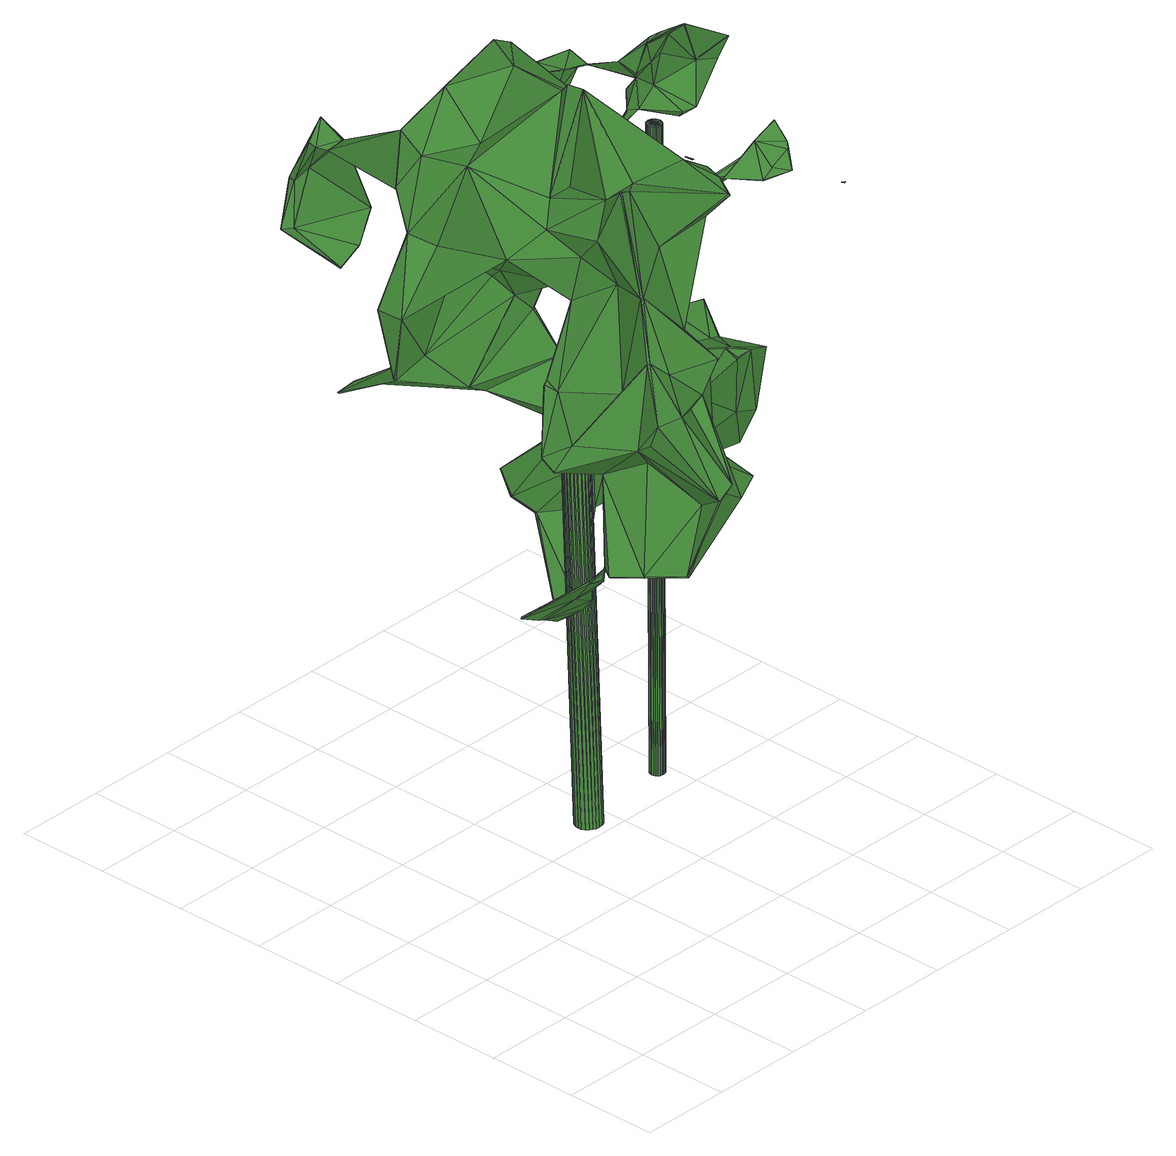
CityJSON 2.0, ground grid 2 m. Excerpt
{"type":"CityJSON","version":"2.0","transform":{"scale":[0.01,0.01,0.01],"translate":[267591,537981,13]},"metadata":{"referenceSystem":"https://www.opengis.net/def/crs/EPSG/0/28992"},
"CityObjects":{
"tree1":{"type":"SolitaryVegetationObject","attributes":{"gtid":166,"crown_width_m":8.93,"crown_median_z":24.13,"crown_r50_m":0.44,"crown_porosity":0.901,"trunk_H_m":10.3,"trunk_DBH_m":0.569,"trunk_radius_m":0.285,"trunk_base_height_m":13.83,"original_gtid":"182"},"geometry":[{"type":"Solid","lod":"3","boundaries":[[[[0,1,2]],[[3,4,5]],[[6,7,8]],[[9,10,6]],[[11,12,13]],[[14,15,16]],[[17,18,19]],[[6,8,9]],[[20,21,22]],[[23,24,25]],[[26,13,12]],[[27,28,29]],[[30,31,32]],[[30,33,31]],[[34,31,33]],[[35,19,36]],[[4,37,38]],[[39,40,41]],[[42,43,44]],[[14,16,45]],[[7,46,8]],[[47,48,49]],[[50,51,52]],[[53,54,55]],[[6,56,57]],[[29,28,58]],[[14,59,15]],[[17,60,18]],[[61,62,63]],[[16,64,65]],[[66,67,68]],[[69,19,35]],[[25,70,71]],[[72,32,31]],[[73,37,74]],[[75,76,77]],[[15,59,73]],[[78,34,79]],[[78,79,80]],[[81,82,2]],[[83,82,81]],[[61,84,85]],[[15,86,16]],[[87,88,89]],[[87,90,88]],[[4,74,37]],[[79,91,92]],[[45,93,94]],[[95,96,97]],[[98,26,90]],[[98,99,26]],[[13,26,99]],[[64,100,101]],[[102,103,63]],[[104,63,103]],[[93,45,65]],[[105,106,107]],[[105,107,51]],[[108,109,110]],[[65,64,101]],[[75,111,76]],[[112,52,113]],[[16,65,45]],[[23,25,71]],[[114,115,116]],[[6,117,56]],[[5,118,111]],[[119,100,120]],[[119,120,121]],[[122,123,124]],[[125,124,123]],[[126,127,128]],[[129,68,44]],[[10,130,28]],[[130,131,124]],[[63,132,102]],[[89,133,134]],[[135,136,137]],[[82,83,53]],[[22,138,20]],[[139,35,36]],[[140,141,142]],[[143,110,144]],[[103,42,145]],[[103,145,39]],[[146,123,147]],[[136,148,137]],[[149,150,112]],[[51,50,151]],[[152,41,115]],[[153,91,79]],[[135,154,155]],[[104,103,39]],[[156,157,158]],[[157,27,158]],[[156,158,27]],[[159,74,4]],[[160,38,161]],[[121,45,94]],[[162,132,63]],[[157,156,56]],[[79,34,33]],[[163,164,147]],[[74,38,165]],[[166,167,168]],[[169,168,167]],[[170,171,172]],[[85,173,82]],[[174,82,173]],[[66,175,176]],[[177,101,94]],[[178,179,172]],[[180,143,144]],[[49,92,181]],[[182,47,138]],[[138,22,182]],[[183,184,185]],[[81,48,83]],[[93,177,94]],[[68,175,66]],[[186,172,171]],[[30,187,153]],[[188,187,30]],[[186,189,172]],[[0,2,174]],[[64,86,100]],[[190,52,142]],[[37,191,165]],[[160,161,192]],[[104,39,193]],[[61,63,104]],[[136,21,148]],[[54,22,194]],[[10,131,130]],[[186,36,151]],[[9,124,131]],[[6,10,117]],[[165,86,15]],[[46,7,67]],[[54,194,195]],[[137,187,196]],[[146,147,164]],[[49,48,92]],[[135,155,197]],[[198,134,133]],[[186,151,150]],[[13,199,11]],[[70,25,24]],[[164,200,146]],[[108,60,98]],[[110,60,108]],[[34,78,201]],[[121,94,119]],[[202,96,139]],[[56,156,146]],[[58,125,203]],[[203,125,204]],[[38,37,165]],[[88,205,89]],[[59,14,206]],[[205,133,89]],[[207,118,5]],[[32,24,208]],[[142,209,111]],[[5,111,210]],[[211,212,69]],[[166,168,17]],[[162,114,43]],[[11,199,12]],[[143,180,213]],[[39,41,214]],[[79,33,215]],[[28,117,10]],[[120,206,45]],[[64,16,86]],[[45,206,14]],[[35,211,69]],[[61,85,214]],[[146,156,216]],[[117,28,27]],[[151,36,19]],[[0,174,180]],[[153,187,148]],[[52,112,50]],[[38,207,4]],[[159,4,128]],[[163,147,122]],[[168,169,192]],[[9,131,10]],[[4,207,5]],[[154,141,110]],[[113,217,160]],[[38,160,217]],[[195,212,173]],[[172,149,178]],[[209,76,111]],[[23,76,209]],[[218,116,67]],[[219,107,106]],[[198,220,134]],[[112,178,149]],[[221,220,184]],[[101,177,65]],[[216,204,146]],[[27,216,156]],[[27,29,216]],[[216,29,203]],[[152,114,162]],[[67,116,68]],[[175,222,176]],[[99,98,60]],[[99,60,168]],[[56,117,157]],[[65,177,93]],[[3,128,4]],[[223,34,185]],[[34,201,185]],[[224,225,226]],[[95,97,218]],[[74,165,15]],[[122,147,123]],[[23,227,228]],[[90,229,88]],[[141,230,142]],[[142,230,209]],[[38,159,231]],[[94,101,119]],[[100,119,101]],[[132,43,102]],[[117,27,157]],[[53,83,54]],[[232,233,170]],[[24,23,208]],[[209,208,23]],[[23,234,227]],[[202,139,36]],[[71,198,235]],[[174,212,180]],[[110,109,220]],[[105,140,106]],[[105,60,140]],[[236,78,237]],[[135,197,136]],[[159,128,231]],[[72,31,223]],[[34,223,31]],[[232,166,233]],[[72,223,184]],[[129,43,114]],[[71,72,198]],[[215,153,79]],[[77,227,238]],[[73,59,206]],[[90,87,98]],[[153,215,33]],[[30,153,33]],[[87,89,134]],[[88,226,205]],[[106,140,142]],[[74,159,38]],[[110,220,144]],[[221,184,183]],[[48,47,83]],[[181,20,49]],[[47,49,138]],[[239,91,153]],[[0,180,144]],[[240,199,13]],[[240,231,199]],[[208,241,32]],[[138,49,20]],[[196,242,137]],[[126,243,12]],[[3,243,126]],[[118,207,217]],[[118,217,113]],[[77,76,227]],[[227,76,228]],[[23,228,76]],[[175,68,244]],[[218,175,244]],[[234,226,227]],[[46,163,122]],[[67,163,46]],[[72,71,70]],[[32,72,70]],[[32,70,24]],[[144,220,221]],[[181,91,239]],[[39,214,85]],[[83,47,54]],[[47,182,54]],[[110,19,69]],[[143,19,110]],[[87,220,109]],[[87,109,98]],[[245,17,19]],[[166,17,245]],[[212,211,180]],[[53,55,82]],[[85,82,55]],[[2,82,174]],[[85,55,39]],[[39,55,193]],[[154,196,141]],[[127,199,231]],[[126,199,127]],[[126,12,199]],[[243,26,12]],[[84,104,55]],[[104,193,55]],[[66,164,163]],[[67,66,163]],[[190,111,118]],[[190,142,111]],[[151,105,51]],[[73,74,15]],[[67,7,57]],[[57,7,6]],[[225,26,238]],[[225,238,227]],[[75,77,238]],[[75,238,243]],[[224,229,90]],[[190,118,52]],[[52,118,113]],[[224,226,229]],[[225,227,226]],[[66,176,164]],[[3,126,128]],[[166,245,233]],[[176,222,246]],[[99,168,240]],[[240,168,192]],[[21,197,194]],[[21,194,22]],[[61,104,84]],[[243,238,26]],[[240,13,99]],[[69,155,110]],[[165,100,86]],[[134,220,87]],[[55,195,84]],[[195,173,85]],[[174,173,212]],[[112,150,50]],[[151,50,150]],[[80,79,92]],[[97,222,218]],[[241,196,188]],[[186,171,36]],[[95,67,57]],[[5,210,3]],[[84,195,85]],[[245,19,200]],[[168,60,17]],[[223,185,184]],[[160,192,232]],[[110,141,140]],[[137,148,187]],[[136,197,21]],[[71,235,234]],[[22,54,182]],[[180,211,213]],[[211,35,213]],[[139,213,35]],[[152,61,214]],[[44,68,116]],[[41,152,214]],[[42,44,116]],[[115,42,116]],[[162,63,62]],[[152,62,61]],[[162,62,152]],[[231,161,38]],[[203,204,216]],[[207,38,217]],[[183,1,247]],[[0,247,1]],[[96,246,97]],[[96,164,246]],[[67,95,218]],[[129,244,68]],[[192,169,232]],[[105,18,60]],[[42,103,43]],[[102,43,103]],[[44,43,129]],[[162,43,132]],[[205,235,133]],[[154,135,242]],[[137,242,135]],[[242,196,154]],[[188,30,32]],[[32,241,188]],[[185,78,236]],[[185,236,81]],[[72,220,198]],[[184,220,72]],[[196,187,188]],[[231,128,127]],[[110,140,60]],[[224,26,225]],[[224,90,26]],[[226,88,229]],[[164,176,246]],[[245,96,202]],[[200,96,245]],[[202,36,171]],[[185,81,1]],[[185,1,183]],[[150,149,189]],[[150,189,186]],[[212,195,194]],[[212,194,197]],[[23,71,234]],[[123,248,125]],[[113,160,232]],[[154,110,155]],[[249,179,178]],[[240,161,231]],[[192,161,240]],[[121,120,45]],[[58,203,29]],[[51,219,52]],[[142,219,106]],[[116,218,244]],[[116,244,114]],[[129,114,244]],[[152,115,114]],[[151,18,105]],[[151,19,18]],[[148,21,153]],[[239,153,21]],[[181,239,21]],[[181,21,20]],[[213,139,96]],[[213,96,57]],[[80,237,78]],[[97,246,222]],[[213,200,143]],[[143,200,19]],[[218,222,175]],[[2,1,81]],[[78,185,201]],[[130,58,28]],[[124,58,130]],[[124,125,58]],[[146,248,123]],[[204,248,146]],[[125,248,204]],[[73,206,191]],[[120,191,206]],[[202,233,245]],[[202,170,233]],[[171,170,202]],[[146,200,56]],[[57,200,213]],[[56,200,57]],[[141,196,241]],[[108,98,109]],[[42,115,40]],[[115,41,40]],[[145,42,40]],[[145,40,39]],[[198,133,235]],[[200,164,96]],[[144,247,0]],[[208,209,230]],[[144,221,247]],[[183,247,221]],[[95,57,96]],[[226,235,205]],[[226,234,235]],[[3,210,243]],[[75,210,111]],[[243,210,75]],[[249,170,179]],[[249,232,170]],[[172,179,170]],[[52,219,142]],[[124,9,122]],[[212,155,69]],[[212,197,155]],[[165,191,100]],[[181,92,91]],[[141,241,230]],[[236,48,81]],[[112,249,178]],[[112,113,249]],[[232,249,113]],[[73,191,37]],[[149,172,189]],[[120,100,191]],[[46,122,8]],[[9,8,122]],[[219,51,107]],[[169,167,232]],[[166,232,167]],[[55,54,195]],[[92,48,237]],[[92,237,80]],[[236,237,48]],[[208,230,241]],[[250,251,252]],[[250,252,253]],[[253,252,254]],[[253,254,255]],[[252,251,256]],[[252,256,254]],[[254,256,257]],[[254,257,255]],[[256,251,258]],[[256,258,257]],[[257,258,259]],[[257,259,255]],[[258,251,260]],[[258,260,259]],[[259,260,261]],[[259,261,255]],[[260,251,262]],[[260,262,261]],[[261,262,263]],[[261,263,255]],[[262,251,264]],[[262,264,263]],[[263,264,265]],[[263,265,255]],[[264,251,266]],[[264,266,265]],[[265,266,267]],[[265,267,255]],[[266,251,268]],[[266,268,267]],[[267,268,269]],[[267,269,255]],[[268,251,270]],[[268,270,269]],[[269,270,271]],[[269,271,255]],[[270,251,272]],[[270,272,271]],[[271,272,273]],[[271,273,255]],[[272,251,274]],[[272,274,273]],[[273,274,275]],[[273,275,255]],[[274,251,276]],[[274,276,275]],[[275,276,277]],[[275,277,255]],[[276,251,278]],[[276,278,277]],[[277,278,279]],[[277,279,255]],[[278,251,280]],[[278,280,279]],[[279,280,281]],[[279,281,255]],[[280,251,282]],[[280,282,281]],[[281,282,283]],[[281,283,255]],[[282,251,284]],[[282,284,283]],[[283,284,285]],[[283,285,255]],[[284,251,286]],[[284,286,285]],[[285,286,287]],[[285,287,255]],[[286,251,288]],[[286,288,287]],[[287,288,289]],[[287,289,255]],[[288,251,290]],[[288,290,289]],[[289,290,291]],[[289,291,255]],[[290,251,292]],[[290,292,291]],[[291,292,293]],[[291,293,255]],[[292,251,294]],[[292,294,293]],[[293,294,295]],[[293,295,255]],[[294,251,296]],[[294,296,295]],[[295,296,297]],[[295,297,255]],[[296,251,298]],[[296,298,297]],[[297,298,299]],[[297,299,255]],[[298,251,250]],[[298,250,299]],[[299,250,253]],[[299,253,255]]]]}]},
"tree2":{"type":"SolitaryVegetationObject","attributes":{"gtid":167,"crown_width_m":4.24,"crown_median_z":27.41,"crown_r50_m":0.235,"crown_porosity":0.954,"trunk_H_m":14.22,"trunk_DBH_m":0.314,"trunk_radius_m":0.157,"trunk_base_height_m":13.19,"original_gtid":"183"},"geometry":[{"type":"Solid","lod":"3","boundaries":[[[[300,301,302]],[[303,301,300]],[[304,305,306]],[[307,304,306]],[[308,309,310]],[[311,312,313]],[[314,315,316]],[[317,318,319]],[[320,321,322]],[[323,321,320]],[[321,323,322]],[[324,325,326]],[[327,328,329]],[[330,331,332]],[[333,334,335]],[[322,323,320]],[[336,312,337]],[[338,339,340]],[[341,342,343]],[[344,345,346]],[[344,346,347]],[[348,341,343]],[[349,311,350]],[[351,347,352]],[[353,354,355]],[[348,319,356]],[[357,358,359]],[[336,360,313]],[[347,361,352]],[[362,363,364]],[[365,366,367]],[[368,369,370]],[[347,346,361]],[[319,348,317]],[[324,355,354]],[[307,371,372]],[[329,360,373]],[[335,374,375]],[[348,356,341]],[[332,376,311]],[[372,377,378]],[[360,379,313]],[[380,381,345]],[[382,383,361]],[[308,310,384]],[[385,375,386]],[[348,343,317]],[[332,331,364]],[[347,387,344]],[[365,387,347]],[[388,365,333]],[[325,324,354]],[[325,354,353]],[[342,389,343]],[[342,390,389]],[[391,303,392]],[[393,394,395]],[[385,395,394]],[[302,396,300]],[[397,381,398]],[[364,331,399]],[[399,362,364]],[[308,400,309]],[[401,386,339]],[[393,402,394]],[[403,404,316]],[[343,318,317]],[[389,318,343]],[[374,405,375]],[[406,407,370]],[[369,406,370]],[[406,369,407]],[[392,303,328]],[[308,408,305]],[[375,405,307]],[[390,409,389]],[[398,381,410]],[[337,350,327]],[[310,309,400]],[[300,328,303]],[[337,329,373]],[[337,327,329]],[[410,382,398]],[[361,398,382]],[[411,412,413]],[[411,413,414]],[[415,416,417]],[[329,416,415]],[[396,416,329]],[[418,367,419]],[[388,419,367]],[[377,420,378]],[[421,419,333]],[[388,333,419]],[[422,358,357]],[[316,412,403]],[[316,315,412]],[[360,329,415]],[[336,373,360]],[[306,423,424]],[[371,424,423]],[[411,416,412]],[[417,416,411]],[[336,337,373]],[[415,330,360]],[[307,425,375]],[[308,305,400]],[[399,363,362]],[[411,363,399]],[[395,385,386]],[[426,334,333]],[[333,335,421]],[[389,409,314]],[[389,314,427]],[[372,371,428]],[[392,429,391]],[[302,416,396]],[[327,430,429]],[[350,429,430]],[[350,430,327]],[[418,419,421]],[[418,385,374]],[[379,332,311]],[[334,426,431]],[[391,301,303]],[[361,383,352]],[[311,376,432]],[[311,432,350]],[[433,403,391]],[[379,311,313]],[[329,328,300]],[[380,410,381]],[[421,385,418]],[[426,333,365]],[[392,328,327]],[[329,300,396]],[[386,375,340]],[[418,374,335]],[[423,395,434]],[[395,423,393]],[[382,435,383]],[[356,319,427]],[[427,319,318]],[[436,437,413]],[[397,345,381]],[[345,397,346]],[[397,398,361]],[[361,346,397]],[[393,304,402]],[[422,438,358]],[[379,360,330]],[[349,350,337]],[[435,439,351]],[[382,439,435]],[[383,351,352]],[[383,435,351]],[[389,427,318]],[[353,326,325]],[[307,405,374]],[[418,334,367]],[[439,382,440]],[[330,415,331]],[[331,415,417]],[[388,441,365]],[[380,365,441]],[[350,432,433]],[[428,338,377]],[[324,326,355]],[[349,312,311]],[[418,335,334]],[[403,433,432]],[[379,330,332]],[[364,437,376]],[[364,376,332]],[[442,413,437]],[[306,424,307]],[[307,372,369]],[[340,339,386]],[[368,443,369]],[[410,380,440]],[[410,440,382]],[[359,444,357]],[[359,438,444]],[[331,417,399]],[[357,444,422]],[[438,422,444]],[[445,391,403]],[[301,445,302]],[[301,391,445]],[[441,440,380]],[[441,388,367]],[[439,440,441]],[[367,439,441]],[[336,313,312]],[[420,443,368]],[[341,356,404]],[[409,342,314]],[[358,438,359]],[[409,390,342]],[[341,404,315]],[[340,425,338]],[[355,326,353]],[[428,377,372]],[[433,391,429]],[[393,423,306]],[[367,431,365]],[[308,384,304]],[[304,384,305]],[[310,305,384]],[[380,345,387]],[[414,408,308]],[[403,315,404]],[[310,400,305]],[[340,375,425]],[[369,377,307]],[[443,377,369]],[[443,420,377]],[[414,308,304]],[[344,387,345]],[[334,431,367]],[[380,387,365]],[[365,431,426]],[[307,377,425]],[[377,338,425]],[[404,356,427]],[[314,316,427]],[[404,427,316]],[[364,363,437]],[[442,437,363]],[[414,442,393]],[[393,442,304]],[[393,306,414]],[[376,437,436]],[[417,411,399]],[[376,315,403]],[[432,376,403]],[[306,408,414]],[[385,421,375]],[[335,375,421]],[[414,304,411]],[[411,304,442]],[[305,408,306]],[[385,394,374]],[[402,374,394]],[[411,442,363]],[[342,315,314]],[[341,315,342]],[[428,371,338]],[[436,412,376]],[[315,376,412]],[[349,337,312]],[[412,436,413]],[[302,445,412]],[[414,413,442]],[[403,412,445]],[[412,416,302]],[[307,402,304]],[[374,402,307]],[[434,395,401]],[[424,371,307]],[[439,367,366]],[[327,429,392]],[[395,386,401]],[[338,371,434]],[[423,434,371]],[[439,366,351]],[[347,351,366]],[[347,366,365]],[[369,378,407]],[[372,378,369]],[[368,378,420]],[[370,378,368]],[[407,378,370]],[[401,339,434]],[[434,339,338]],[[433,429,350]],[[446,447,448]],[[446,448,449]],[[449,448,450]],[[449,450,451]],[[448,447,452]],[[448,452,450]],[[450,452,453]],[[450,453,451]],[[452,447,454]],[[452,454,453]],[[453,454,455]],[[453,455,451]],[[454,447,456]],[[454,456,455]],[[455,456,457]],[[455,457,451]],[[456,447,458]],[[456,458,457]],[[457,458,459]],[[457,459,451]],[[458,447,460]],[[458,460,459]],[[459,460,461]],[[459,461,451]],[[460,447,462]],[[460,462,461]],[[461,462,463]],[[461,463,451]],[[462,447,464]],[[462,464,463]],[[463,464,465]],[[463,465,451]],[[464,447,466]],[[464,466,465]],[[465,466,467]],[[465,467,451]],[[466,447,468]],[[466,468,467]],[[467,468,469]],[[467,469,451]],[[468,447,470]],[[468,470,469]],[[469,470,471]],[[469,471,451]],[[470,447,472]],[[470,472,471]],[[471,472,473]],[[471,473,451]],[[472,447,474]],[[472,474,473]],[[473,474,475]],[[473,475,451]],[[474,447,476]],[[474,476,475]],[[475,476,477]],[[475,477,451]],[[476,447,478]],[[476,478,477]],[[477,478,479]],[[477,479,451]],[[478,447,480]],[[478,480,479]],[[479,480,481]],[[479,481,451]],[[480,447,482]],[[480,482,481]],[[481,482,483]],[[481,483,451]],[[482,447,484]],[[482,484,483]],[[483,484,485]],[[483,485,451]],[[484,447,486]],[[484,486,485]],[[485,486,487]],[[485,487,451]],[[486,447,488]],[[486,488,487]],[[487,488,489]],[[487,489,451]],[[488,447,490]],[[488,490,489]],[[489,490,491]],[[489,491,451]],[[490,447,492]],[[490,492,491]],[[491,492,493]],[[491,493,451]],[[492,447,494]],[[492,494,493]],[[493,494,495]],[[493,495,451]],[[494,447,446]],[[494,446,495]],[[495,446,449]],[[495,449,451]]]]}]}
},
"vertices":[
[536,315,989],[474,253,1013],[544,218,962],[439,910,1582],[328,921,1531],[311,852,1510],[709,638,711],[677,658,690],[720,671,700],[843,626,729],[882,563,742],[629,880,1455],[625,912,1596],[647,812,1472],[339,1216,1301],[375,1168,1437],[364,1212,1296],[483,722,1154],[479,721,1153],[506,673,1059],[157,230,906],[227,311,1069],[204,285,884],[414,476,1522],[373,401,1587],[376,400,1588],[639,704,1526],[818,475,1012],[871,511,841],[910,521,959],[292,257,1304],[295,254,1306],[335,313,1406],[185,130,1265],[256,134,1254],[448,593,980],[375,748,1008],[337,1116,1402],[302,906,1417],[395,463,695],[410,505,656],[408,508,656],[437,531,607],[361,583,576],[443,562,570],[297,1199,1212],[678,687,679],[221,219,890],[250,112,912],[199,178,907],[160,778,1114],[261,798,1115],[161,765,1251],[340,326,866],[250,298,867],[366,434,742],[735,542,917],[601,642,800],[901,632,937],[317,1145,1417],[471,672,1258],[358,468,709],[293,579,615],[290,578,612],[489,1185,1240],[410,1175,1166],[579,730,653],[613,685,670],[452,595,542],[432,529,1009],[376,398,1586],[408,409,1571],[338,310,1408],[317,1128,1412],[374,1111,1411],[502,668,1645],[409,614,1472],[484,637,1679],[313,59,1112],[274,56,1093],[276,54,1093],[444,156,984],[351,314,875],[318,229,902],[365,437,744],[368,437,745],[490,1182,1243],[572,408,1419],[651,434,1507],[611,374,1493],[641,502,1439],[294,119,1051],[247,114,916],[378,1154,1145],[363,1106,1134],[587,665,792],[537,683,880],[476,772,720],[618,536,1387],[503,679,1387],[463,1121,1218],[422,1113,1155],[330,569,595],[378,521,639],[358,465,705],[436,728,1199],[394,727,1272],[401,754,1246],[420,583,1294],[416,479,1362],[484,477,1155],[333,755,1517],[157,780,1112],[168,832,1243],[363,585,580],[435,535,608],[442,566,573],[827,521,851],[259,840,1368],[420,1111,1158],[310,1178,1218],[362,1104,1138],[808,766,737],[881,750,959],[933,701,745],[959,726,957],[590,924,1612],[484,891,1547],[440,912,1578],[414,600,542],[926,593,745],[901,636,737],[328,583,591],[594,322,1515],[577,370,1456],[262,494,1172],[123,372,1125],[122,370,1129],[180,249,887],[478,655,933],[416,586,1293],[373,526,1298],[303,627,1377],[497,595,994],[502,444,1145],[408,504,653],[760,679,947],[772,742,755],[100,319,1126],[201,960,992],[267,828,1076],[332,749,1033],[378,525,642],[193,190,1184],[273,497,1180],[394,452,1059],[788,512,1012],[779,475,1008],[781,476,1011],[368,893,1511],[294,845,1359],[316,866,1390],[329,585,593],[656,701,681],[625,759,819],[377,1111,1409],[480,725,1153],[438,732,1200],[492,720,1252],[404,757,1246],[403,876,952],[400,873,950],[244,964,995],[335,378,838],[490,355,940],[519,753,671],[507,831,743],[388,1120,1139],[199,963,994],[243,962,999],[509,429,971],[198,178,911],[213,252,880],[468,259,1209],[464,235,1248],[397,213,1208],[336,777,1030],[160,327,1155],[304,332,1202],[274,858,1065],[301,803,1336],[352,1177,1333],[367,792,1275],[369,443,718],[277,326,873],[332,381,839],[264,460,1173],[283,376,1085],[463,384,1434],[625,879,1453],[546,657,932],[360,208,1195],[460,734,970],[899,633,940],[884,641,940],[618,371,1523],[336,1200,1301],[280,889,1439],[361,448,1466],[360,578,1438],[414,797,1514],[442,558,986],[352,376,923],[515,610,949],[377,479,696],[190,154,1211],[834,544,983],[261,843,1367],[519,749,674],[334,782,1306],[483,338,1262],[495,296,1230],[476,776,717],[330,236,1273],[634,477,1490],[552,622,1586],[598,446,1541],[488,601,1681],[455,605,1479],[641,468,1494],[378,506,1399],[452,866,1492],[315,865,1154],[480,757,1022],[452,442,1555],[591,324,1518],[337,113,1062],[304,87,1073],[505,666,1648],[265,231,1110],[472,793,1465],[398,431,1361],[263,493,1175],[542,829,1616],[415,601,546],[544,732,1042],[505,828,745],[452,324,1036],[882,747,961],[274,861,1068],[503,574,84],[475,575,83],[503,582,83],[481,595,1114],[480,602,1114],[453,595,1113],[500,589,83],[478,609,1113],[496,595,83],[473,615,1113],[490,599,83],[467,620,1113],[483,602,83],[461,623,1113],[476,604,82],[453,624,1113],[468,603,82],[446,623,1112],[461,600,82],[439,620,1112],[455,595,82],[433,616,1112],[451,590,82],[428,610,1112],[448,583,82],[425,603,1112],[447,576,82],[424,596,1112],[447,568,82],[425,589,1113],[450,561,83],[428,582,1113],[454,555,83],[432,576,1113],[460,551,83],[438,571,1113],[467,548,83],[445,568,1113],[474,547,83],[452,567,1114],[482,547,84],[460,568,1114],[489,550,84],[466,570,1114],[495,555,84],[472,575,1114],[499,560,84],[477,581,1114],[502,567,84],[480,588,1114],
[803,672,1633],[757,685,1626],[783,699,1569],[796,646,1661],[690,712,1444],[661,720,1462],[663,737,1435],[646,676,1354],[670,711,1482],[655,691,1514],[655,689,1514],[904,701,1502],[934,686,1531],[947,680,1514],[717,827,1534],[726,809,1544],[725,808,1543],[663,895,1538],[655,860,1536],[656,860,1538],[512,776,1245],[513,775,1245],[514,777,1245],[513,776,1244],[1069,467,1270],[1071,467,1272],[1067,473,1271],[824,652,1655],[823,651,1653],[877,670,1543],[860,652,1460],[831,670,1441],[868,689,1467],[778,604,1340],[778,606,1342],[732,642,1295],[972,674,1552],[971,674,1554],[613,687,1297],[615,688,1296],[648,660,1247],[739,867,1547],[740,868,1545],[665,896,1537],[936,530,1338],[956,497,1336],[974,525,1364],[935,574,1378],[669,885,1542],[877,672,1543],[824,697,1605],[936,576,1377],[989,573,1401],[1069,473,1270],[1071,467,1270],[1068,474,1269],[689,835,1539],[666,503,1494],[676,492,1487],[677,494,1487],[946,678,1514],[980,532,1374],[831,689,1448],[783,731,1451],[833,690,1447],[854,579,1330],[889,591,1318],[853,628,1305],[625,567,1362],[626,568,1364],[617,551,1381],[582,693,1377],[608,660,1367],[971,673,1553],[723,679,1314],[649,659,1248],[811,747,1497],[607,660,1365],[590,585,1328],[914,687,1500],[913,531,1318],[957,499,1335],[954,599,1342],[990,574,1400],[670,709,1482],[724,679,1312],[649,660,1246],[912,531,1320],[846,608,1295],[694,862,1469],[712,859,1453],[756,686,1627],[796,647,1663],[704,757,1374],[696,733,1361],[665,737,1342],[809,699,1577],[976,524,1363],[976,525,1362],[829,670,1441],[653,690,1515],[637,706,1320],[695,732,1362],[741,744,1570],[725,809,1545],[657,698,1322],[618,552,1382],[616,552,1383],[663,721,1462],[712,858,1454],[938,530,1336],[782,730,1453],[774,729,1527],[770,749,1448],[690,714,1444],[839,635,1471],[815,722,1495],[823,654,1459],[772,636,1313],[771,634,1311],[589,585,1326],[732,641,1293],[664,502,1494],[664,736,1343],[666,722,1346],[615,686,1297],[784,596,1352],[689,834,1537],[580,692,1377],[789,678,1642],[803,674,1635],[785,598,1351],[810,701,1577],[773,692,1633],[636,706,1322],[954,600,1344],[802,780,1468],[802,779,1466],[675,493,1486],[929,603,1334],[929,602,1333],[890,590,1316],[770,748,1446],[591,585,1327],[665,503,1493],[751,708,1553],[791,675,19],[775,675,19],[790,679,19],[795,687,1441],[794,691,1441],[779,687,1441],[789,683,19],[793,695,1441],[786,686,19],[790,698,1441],[783,689,19],[787,701,1441],[779,690,19],[783,702,1441],[775,691,19],[779,703,1441],[771,690,19],[775,702,1441],[767,689,19],[771,701,1441],[764,686,19],[768,698,1441],[761,683,19],[765,695,1441],[760,679,19],[764,691,1441],[759,675,19],[763,687,1441],[760,671,19],[764,683,1441],[761,667,19],[766,679,1441],[764,664,19],[768,676,1441],[767,661,19],[771,673,1441],[771,660,19],[775,672,1441],[775,659,19],[779,671,1441],[779,660,19],[783,672,1441],[783,661,19],[787,673,1441],[786,664,19],[790,676,1441],[789,667,19],[793,679,1441],[790,671,19],[794,683,1441]
]}
